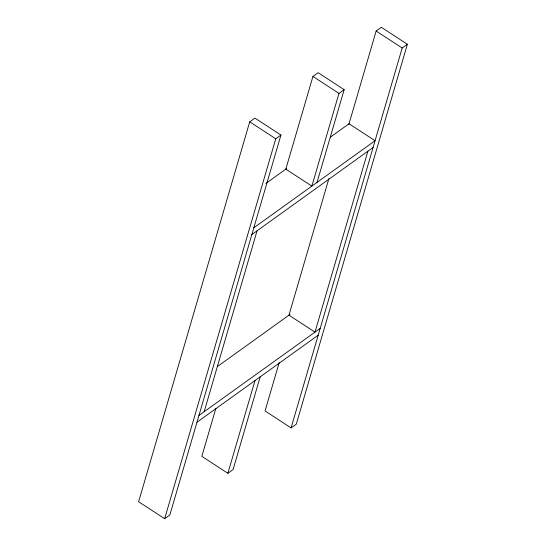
<?xml version="1.0" encoding="UTF-8"?>
<svg xmlns="http://www.w3.org/2000/svg" width="546" height="546" viewBox="0 0 546 546"><rect width="100%" height="100%" fill="white"/><g stroke="black" fill="none" stroke-linecap="round" stroke-linejoin="round"><path stroke-width="0.82" d="M249.72 121.826L138.623 501.74L164.66 518.7L169.854 514.967L280.951 135.053L254.914 118.093L249.72 121.826L275.75 138.786L280.951 135.053M164.66 518.7L275.75 138.786M204.143 411.739L257.05 230.828M215.868 408.353L201.836 456.34L227.873 473.3L233.067 469.574L260.183 376.856M312.933 76.426L285.817 169.144L311.855 186.104L338.964 93.386L344.164 89.66L318.127 72.7L312.933 76.426L338.964 93.386M227.873 473.3L254.982 380.589M317.049 182.378L344.164 89.66M328.931 178.467L288.95 315.172L314.987 332.139L367.888 151.228M279.177 362.64L265.049 410.947L291.086 427.907L296.28 424.174L407.377 44.26L381.34 27.3L376.146 31.033L348.853 124.372M291.086 427.907L402.184 47.993L407.377 44.26M265.902 183.449L286.684 168.523M330.33 137.183L349.03 123.751L375.068 140.711L253.835 227.771M251.849 234.555L373.082 147.495M217.253 366.666L289.994 314.428M198.949 415.465L320.181 328.405M196.97 422.249L318.202 335.189M376.146 31.033L402.184 47.993"/></g></svg>
